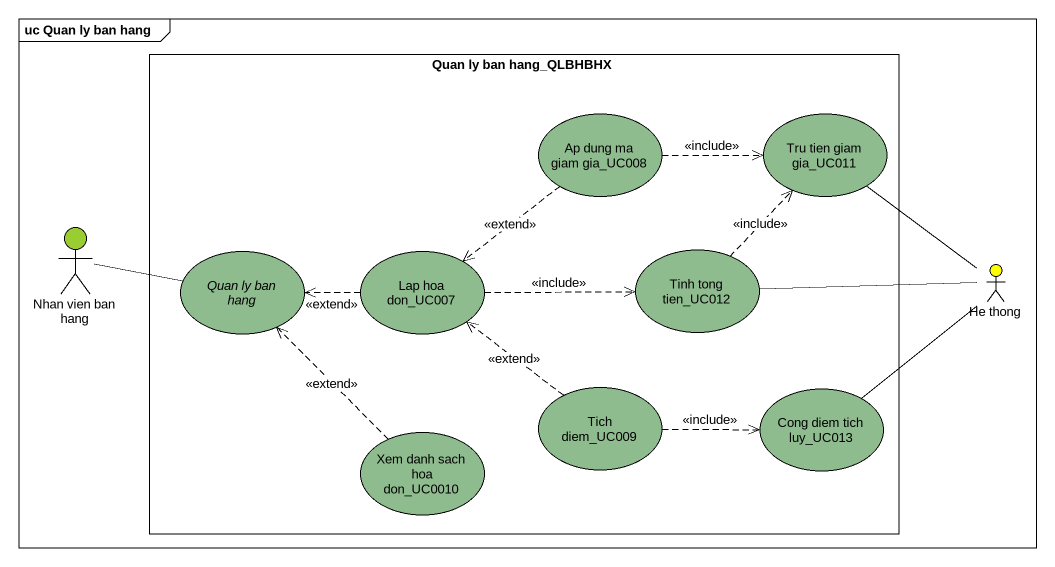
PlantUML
@startuml
mainframe uc Quan ly ban hang
rectangle "Quan ly ban hang_QLBHBHX" as Quan_ly_ban_hang_QLBHBHX {
  usecase "Ap dung ma giam gia_UC008" as Ap_dung_ma_giam_gia_UC008 #8FBC8F
  usecase "Tru tien giam gia_UC011" as Tru_tien_giam_gia_UC011 #8FBC8F
  usecase "Quan ly ban hang" as Quan_ly_ban_hang #8FBC8F
  usecase "Lap hoa don_UC007" as Lap_hoa_don_UC007 #8FBC8F
  usecase "Tinh tong tien_UC012" as Tinh_tong_tien_UC012 #8FBC8F
  usecase "Tich diem_UC009" as Tich_diem_UC009 #8FBC8F
  usecase "Cong diem tich luy_UC013" as Cong_diem_tich_luy_UC013 #8FBC8F
  usecase "Xem danh sach hoa don_UC0010" as Xem_danh_sach_hoa_don_UC0010 #8FBC8F
}
actor "Nhan vien ban hang" as Nhan_vien_ban_hang #9ACD32
actor "He thong" as He_thong #FFFF00
Ap_dung_ma_giam_gia_UC008 .right.> Tru_tien_giam_gia_UC011 : <<include>>
Ap_dung_ma_giam_gia_UC008 ..> Lap_hoa_don_UC007 : <<extend>>
Nhan_vien_ban_hang -right- Quan_ly_ban_hang
Lap_hoa_don_UC007 .left.> Quan_ly_ban_hang : <<extend>>
Lap_hoa_don_UC007 .right.> Tinh_tong_tien_UC012 : <<include>>
Tinh_tong_tien_UC012 .up.> Tru_tien_giam_gia_UC011 : <<include>>
He_thong -up- Tru_tien_giam_gia_UC011
He_thong -left- Tinh_tong_tien_UC012
He_thong -- Cong_diem_tich_luy_UC013
Tich_diem_UC009 .up.> Lap_hoa_don_UC007 : <<extend>>
Tich_diem_UC009 .right.> Cong_diem_tich_luy_UC013 : <<include>>
Xem_danh_sach_hoa_don_UC0010 .up.> Quan_ly_ban_hang : <<extend>>
@enduml
